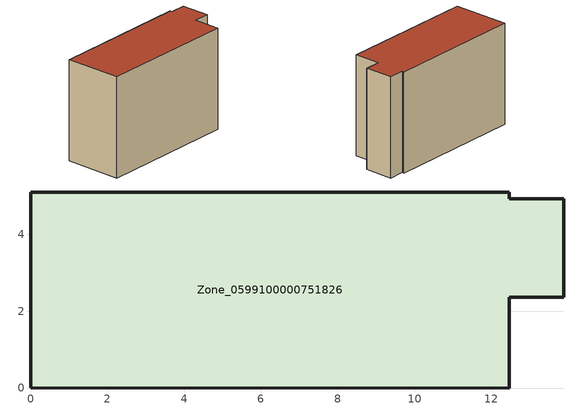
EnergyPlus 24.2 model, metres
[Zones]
Zone_0599100000751826
 floor ground (C_G): 12.47,4.93 13.89,4.92 13.89,2.36 12.47,2.37 12.47,0 0,0 0,5.11 12.47,5.1 z0
 wall outside (C_F): 0,0 12.47,0 12.47,2.37 13.89,2.36 13.89,4.92 12.47,4.93 12.47,5.1 0,5.11 0,0 z0:9
 roof outside (C_R): 13.89,4.92 12.47,4.93 12.47,5.1 0,5.11 0,0 12.47,0 12.47,2.37 13.89,2.36 z9
[BUILDING]
Pand.0599100000751826: North Axis=0; Terrain=City; Loads Convergence Tolerance Value=0.04; Temperature Convergence Tolerance Value=0.4; Solar Distribution=FullExterior; Maximum Number of Warmup Days=25; Minimum Number of Warmup Days=1
[Site:Location]
Rotterdam.The.Hague.AP_ZH_NLD Design_Conditions: Latitude=51.96; Longitude=4.45; Time Zone=1; Elevation=-4.5
[SITE:GROUNDTEMPERATURE:BUILDINGSURFACE]
18, 18, 18, 18, 18, 18, 18, 18, 18, 18, 18, 18
[MATERIAL] Thermal Absorptance=0.9; Solar Absorptance=0.7; Visible Absorptance=0.7
Name | Roughness | Thickness | Conductivity | Density | Specific Heat
G.TI.2006-2014 | MediumSmooth | 0.15 | 0.06 | 540 | 1210
F.TI.2006-2014 | Rough | 0.3 | 0.12 | 1920 | 840
R.TI.2006-2014 | MediumRough | 0.2 | 0.08 | 1500 | 1000
[CONSTRUCTION]
C_G: G.TI.2006-2014
C_F: F.TI.2006-2014
C_R: R.TI.2006-2014
[ZONE]
Zone_0599100000751826: Type=1; Multiplier=1; Ceiling Height=Autocalculate; Volume=Autocalculate; Floor Area=autocalculate; Part of Total Floor Area=Yes
[ZONEINFILTRATION:DESIGNFLOWRATE]
Infil_Zone_0599100000751826: Zone or ZoneList or Space or SpaceList=Zone_0599100000751826; Schedule=AlwaysOn; Design Flow Rate Calculation Method=Flow/Area; Flow Rate per Floor Area=0.0015; Constant Term Coefficient=1; Temperature Term Coefficient=0; Velocity Term Coefficient=0; Velocity Squared Term Coefficient=0
[HVACTEMPLATE:ZONE:IDEALLOADSAIRSYSTEM]
Zone_0599100000751826: Maximum Heating Supply Air Temperature=50; Minimum Cooling Supply Air Temperature=13; Maximum Heating Supply Air Humidity Ratio=0.0156; Minimum Cooling Supply Air Humidity Ratio=0.0077; Heating Limit=NoLimit; Cooling Limit=NoLimit; Dehumidification Control Type=ConstantSensibleHeatRatio; Cooling Sensible Heat Ratio=0.7; Dehumidification Setpoint=60; Humidification Control Type=None; Humidification Setpoint=30; Outdoor Air Method=None; Outdoor Air Flow Rate per Person=0.00944; Outdoor Air Flow Rate per Zone Floor Area=0; Outdoor Air Flow Rate per Zone=0; Demand Controlled Ventilation Type=None; Outdoor Air Economizer Type=NoEconomizer; Heat Recovery Type=None; Sensible Heat Recovery Effectiveness=0.7; Latent Heat Recovery Effectiveness=0.65
[ZONECONTROL:THERMOSTAT]
ThermostatControl_Zone_0599100000751826: Zone or ZoneList=Zone_0599100000751826; Control Type Schedule=DualSetpointControlType; Control 1=Thermostat_Zone_0599100000751826; Temperature Difference Between Cutout And Setpoint=0
[THERMOSTATSETPOINT:DUALSETPOINT]
Thermostat_Zone_0599100000751826: Heating Setpoint Temperature Schedule=HeatingSetpoint_Zone_0599100000751826; Cooling Setpoint Temperature Schedule=CoolingSetpoint_Zone_0599100000751826
[SCHEDULE:COMPACT]
HeatingSetpoint_Zone_0599100000751826: Through: 12/31, For: AllDays, Until: 24:00, 21
CoolingSetpoint_Zone_0599100000751826: Through: 12/31, For: AllDays, Until: 24:00, 24
DualSetpointControlType: Through: 12/31, For: AllDays, Until: 24:00, 4
AlwaysOn: Through: 12/31, For: AllDays, Until: 24:00, 1
